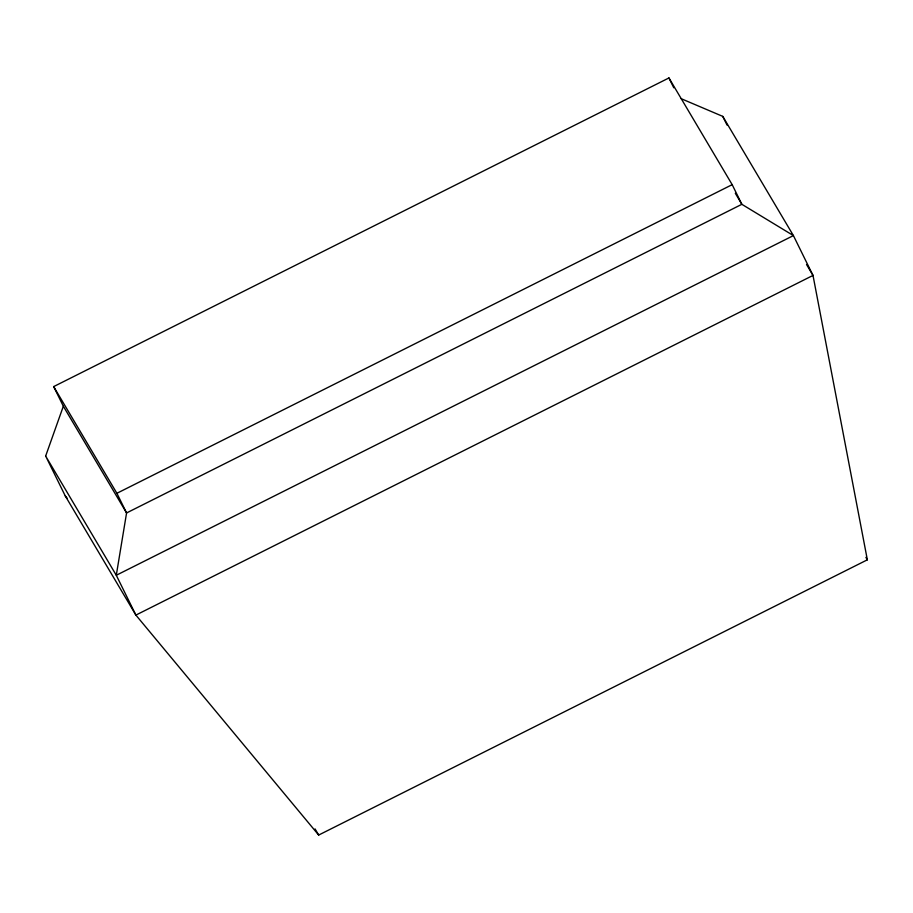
<?xml version="1.0" encoding="UTF-8"?>
<svg xmlns="http://www.w3.org/2000/svg" width="913" height="913" viewBox="0 0 913 913"><rect width="100%" height="100%" fill="white"/><g stroke="black" fill="none" stroke-linecap="round" stroke-linejoin="round"><path stroke-width="1.37" d="M45.65 456.055L63.339 406.239L53.673 386.587L668.944 77.947L732.18 184.654L741.847 204.307L793.408 235.588L813.004 275.418L867.35 559.817L318.683 835.053L135.889 615.088L65.245 495.885L45.65 456.055L116.293 575.258L135.889 615.088L813.004 275.418L806.521 264.473M53.673 386.587L116.898 493.294L732.18 184.654M681.212 98.707L722.765 116.385L793.408 235.588L116.293 575.258L126.576 512.946L116.898 493.294M65.245 495.885L67.048 498.087M735.307 193.271L741.847 204.307L126.576 512.946L63.339 406.239M865.901 557.364L867.35 559.817M315.042 828.913L318.683 835.053M722.765 116.385L727.056 125.104M668.944 77.947L673.783 87.774"/></g></svg>
